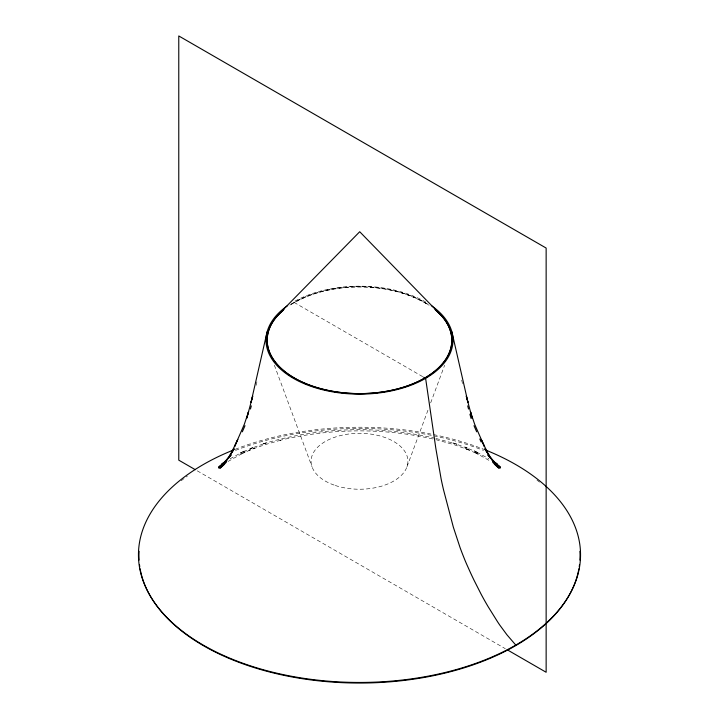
<?xml version="1.0" encoding="UTF-8"?>
<svg xmlns="http://www.w3.org/2000/svg" width="719" height="719" viewBox="0 0 719 719"><rect width="100%" height="100%" fill="white"/><g stroke="black" fill="none" stroke-linecap="round" stroke-linejoin="round"><path stroke-width="0.54" stroke-dasharray="3.6 2.7" d="M256.117 385.348L257.312 380.099M406.99 466.73L428.722 408.122M430.663 402.892L444.63 365.216M289.865 305.072C331.378 280.23 387.685 280.338 429.135 305.251M230.035 458.812L244.658 450.813L240.218 453.114L254.005 447.074L250.491 448.539L266.147 442.94L262.013 444.216C317.816 426.969 378.239 425.19 435.103 438.284M227.923 461.535L245.188 451.865L240.721 454.174L254.454 448.162L248.891 450.418L264.772 444.737L281.965 439.848L279.979 440.334C330.605 428.129 384.099 427.643 434.842 439.426M436.145 438.509L456.987 444.216L452.853 442.94L468.509 448.539L464.995 447.074L478.782 453.114L474.342 450.813L488.965 458.812M435.885 439.651L454.228 444.737L470.109 450.418L464.546 448.162L478.279 454.174L473.812 451.865L491.077 461.535M422.691 376.648L293.388 301.998A93.488 53.979 0 0 1 425.612 301.998M197.24 470.819L505.331 648.691M274.37 365.216L312.01 466.73M461.688 380.099L462.883 385.348M291.366 304.362A92.338 53.305 0 0 1 427.634 304.362M181.179 480.777A220.553 127.335 0 0 1 187.398 476.077M235.49 450.418A220.553 127.335 0 0 1 483.51 450.418M536.949 480.085A220.553 127.335 0 0 1 539.538 482.161M235.221 449.303A221.039 127.614 0 0 1 483.779 449.303M291.474 303.948A92.329 53.431 0.1 0 1 429.351 305.314M335.288 485.487A48.425 27.96 0 0 0 407.925 461.274A48.425 27.96 0 0 0 335.288 437.062A48.425 27.96 0 0 0 335.288 485.487"/><path stroke-width="1.08" d="M267.126 331.827L250.994 402.478L252.728 396.079L246.806 418.134L248.603 411.493L244.334 424.273L234.556 446.643L237.45 440.298M250.464 409.012L251.299 405.876M242.321 431.813L244.99 425.702M237.863 439.39L229.999 455.442L234.178 448.998M234.151 448.98L225.514 461.562L231.141 454.965L218.675 467.997L226.8 460.43L218.729 467.017L225.712 461.697M278.073 314.868L359.716 231.734L440.927 315.084M226.341 462.254L220.257 468.114L224.337 464.33M224.319 463.962L219.457 467.934L224.67 463.971M226.485 460.924L221.874 463.971L226.404 461.104M224.373 463.728L222.513 464.959L224.319 463.818M423.662 377.205L425.612 378.329L435.831 448.359L441.107 478.836A252.666 145.876 60 0 0 443.551 489.9L453.356 527.216L460.124 547.752A262.255 151.412 60 0 0 462.739 554.646L464.869 559.984A139.189 80.366 60 0 0 466.694 564.271L470.415 572.567A239.876 138.497 60 0 0 474.207 580.566L481.128 594.218A175.032 101.055 60 0 0 488.183 606.755L497.368 621.477A96.292 55.597 60 0 0 499.642 624.901L506.931 634.787L515.793 645.078M195.298 469.696L178.77 460.16L178.77 35.95L546.143 248.055L546.143 672.265L507.272 649.814M492.596 461.104L497.126 463.971L492.515 460.924M494.681 463.818L496.487 464.959L494.627 463.728M493.288 461.697L500.271 467.017L492.2 460.43L500.325 467.997L487.859 454.947L493.486 461.562L484.849 448.98M494.33 463.971L499.543 467.934L494.681 463.962M494.663 464.33L498.698 468.087L492.659 462.254M484.822 448.998L489.001 455.442L481.137 439.39M481.55 440.298L484.444 446.643L474.666 424.273L470.397 411.493L472.194 418.134L466.272 396.079L468.006 402.478L451.874 331.827M474.01 425.702L476.679 431.813M479.798 438.95L481.137 442.005M467.701 405.876L468.536 409.012M469.938 414.243L471.053 418.431M431.283 305.584A93.488 53.979 0 0 1 423.599 379.461A93.488 53.979 0 0 1 295.401 379.461A93.488 53.979 0 0 1 287.717 305.584M485.801 450.112A221.039 127.614 0 0 1 524.753 639.595A221.039 127.614 0 0 1 194.247 639.595A221.039 127.614 0 0 1 233.199 450.112M435.579 310.132A92.338 53.305 0 0 1 420.687 380.261A92.338 53.305 0 0 1 298.313 380.261A92.338 53.305 0 0 1 283.421 310.132M434.968 309.476A92.329 53.431 0.1 0 1 420.957 380.117A92.329 53.431 0.1 0 1 298.043 379.956A92.329 53.431 0.1 0 1 284.041 309.278M579.927 551.32A220.553 127.335 0 0 1 579.927 560.11M579.532 564.496A220.553 127.335 0 0 1 579.235 566.68M578.876 568.864A220.553 127.335 0 0 1 359.5 683.05A220.553 127.335 0 0 1 140.124 568.864M139.765 566.68A220.553 127.335 0 0 1 139.468 564.496M139.073 560.11A220.553 127.335 0 0 1 139.073 551.32"/></g></svg>
